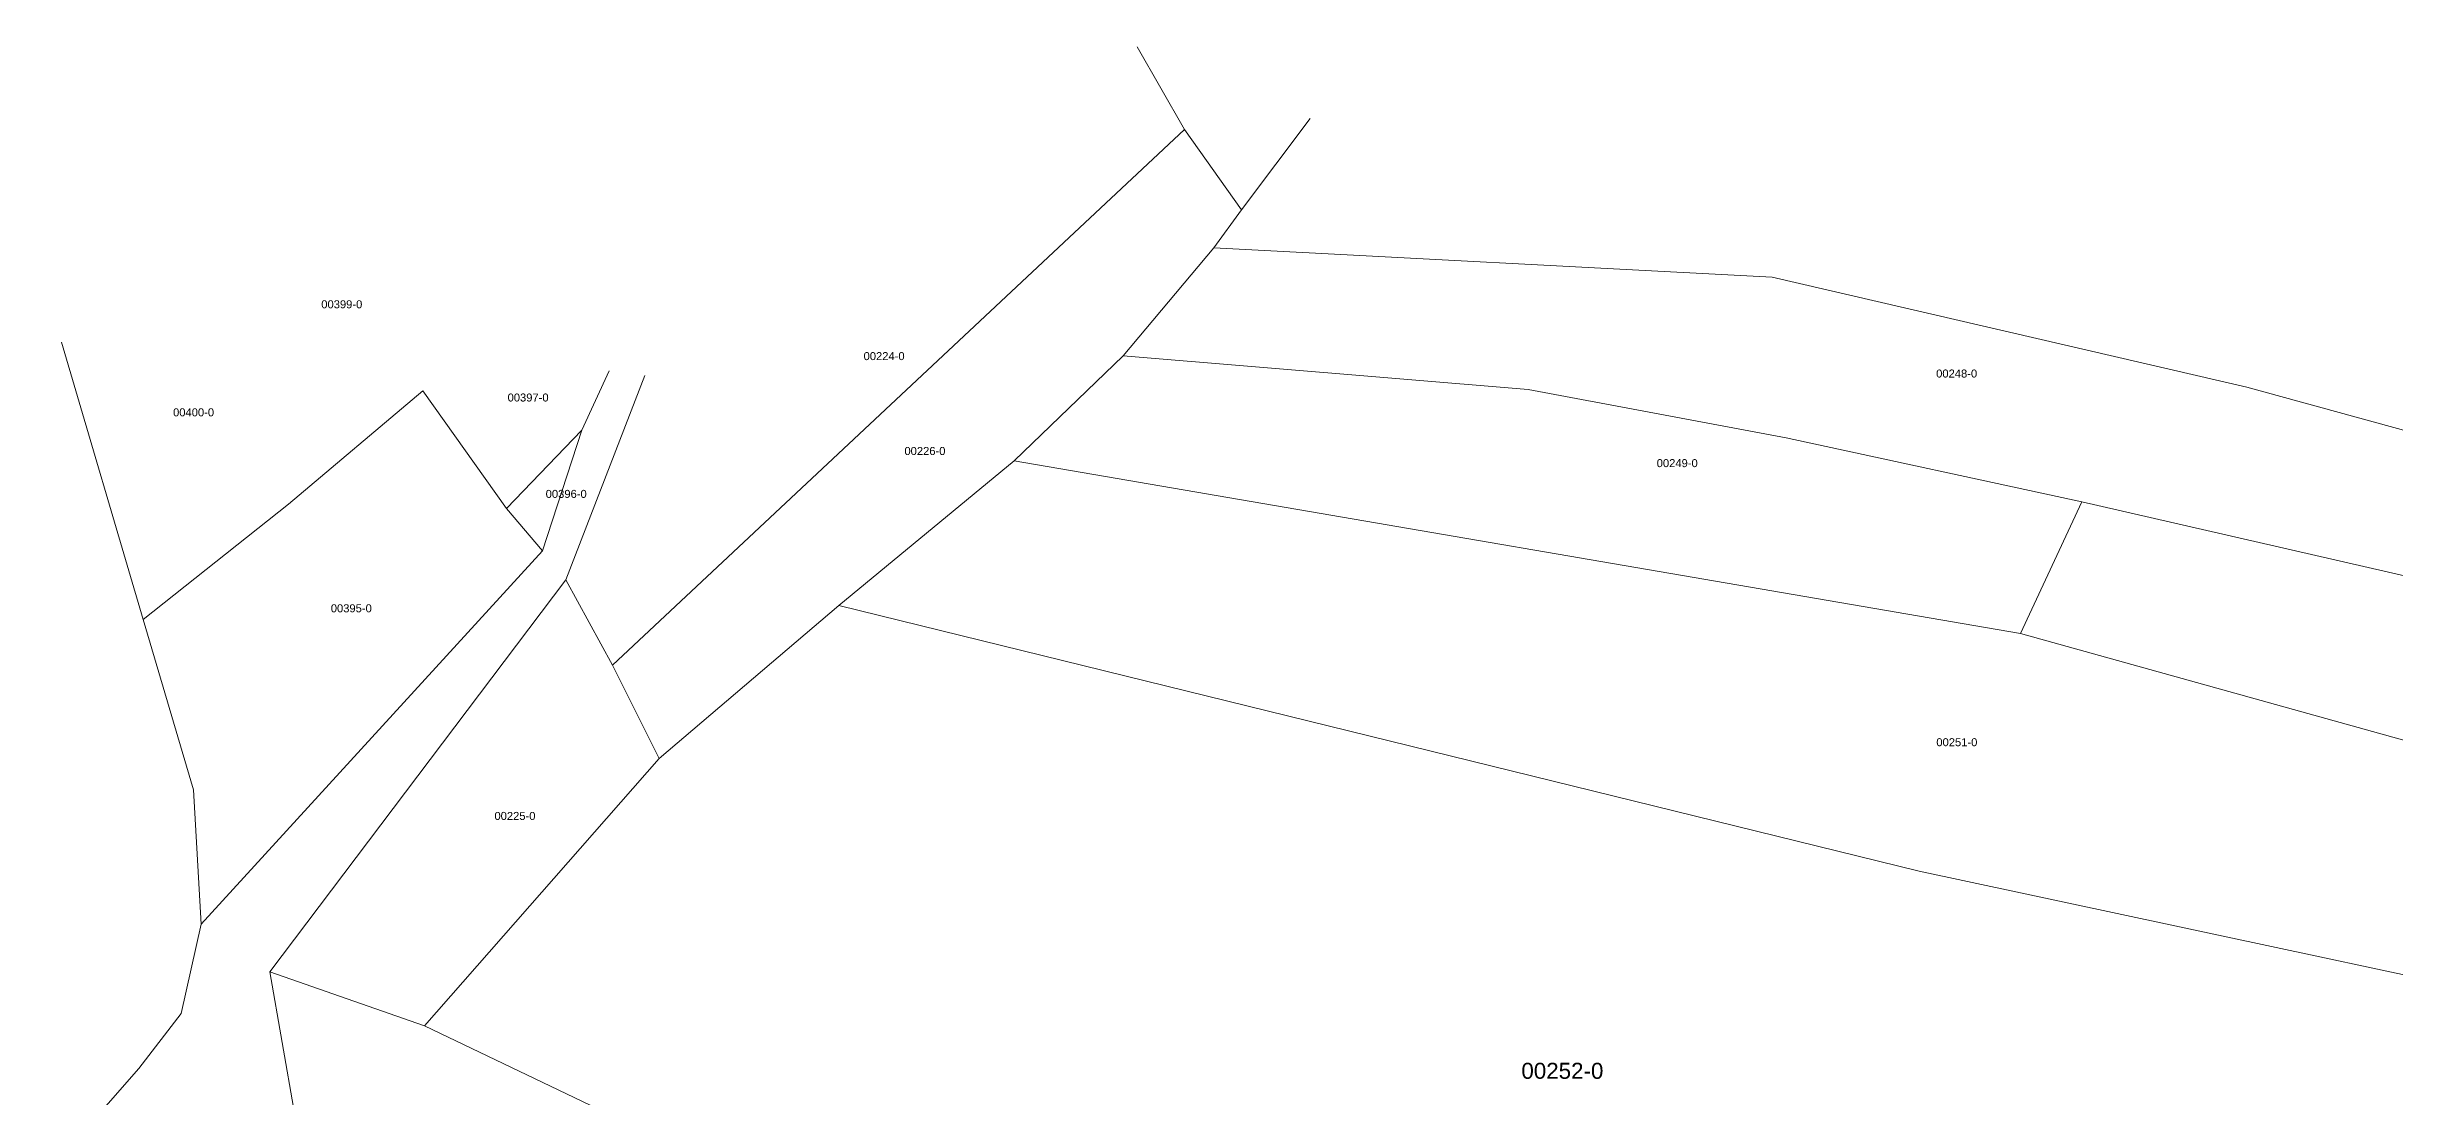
# Model space of a CAD drawing. Header units: metres. Extents: x 7516441 to 7517435, y 4691974 to 4693345.
# Drawn here: x 7516505.1 to 7516798.4, y 4692913.1 to 4693044.1 of the extents above; entities that cross this region are included whole.
import ezdxf

# ---------------------------------------------------------------- set-up
doc = ezdxf.new("R2010")
doc.units = ezdxf.units.M
for name, color, linetype, lineweight in [('Nr Parceles Baze', 7, 'Continuous', 0), ('Nr-Kojshi', 251, 'Continuous', 0), ('Parc-Kojshi', 251, 'Continuous', 0), ('Parcela Baze', 7, 'Continuous', 0)]:
    doc.layers.add(name, color=color, linetype=linetype, lineweight=lineweight)
doc.styles.get("Standard").update_dxf_attribs({"font": 'arial.ttf'})

msp = doc.modelspace()

# ---------------------------------------------------------------- linework, layer by layer
at = {"layer": 'Parc-Kojshi'}
for points in [[(7516647.255, 4693033.84), (7516641.329, 4693044.142)], [(7516654.366, 4693023.812), (7516662.935, 4693035.207)], [(7516575.78, 4692966.932), (7516647.255, 4693033.84)], [(7516654.366, 4693023.812), (7516647.255, 4693033.84)], [(7516650.902, 4693019.073), (7516654.366, 4693023.812)], [(7516639.596, 4693005.581), (7516650.902, 4693019.073)], [(7516650.902, 4693019.073), (7516720.687, 4693015.399)], [(7516720.687, 4693015.399), (7516780.014, 4693001.644)], [(7516517.109, 4692972.623), (7516506.906, 4693007.288)], [(7516625.952, 4692992.466), (7516639.596, 4693005.581)], [(7516639.596, 4693005.581), (7516690.215, 4693001.378)], [(7516579.793, 4693003.122), (7516569.946, 4692977.598)], [(7516571.912, 4692996.292), (7516575.352, 4693003.7)], [(7516552.069, 4693001.187), (7516535.266, 4692987.034)], [(7516562.519, 4692986.504), (7516552.069, 4693001.187)], [(7516690.215, 4693001.378), (7516722.44, 4692995.31)], [(7516780.014, 4693001.644), (7516841.498, 4692984.788)], [(7516571.912, 4692996.292), (7516562.519, 4692986.504)], [(7516567.016, 4692981.212), (7516571.912, 4692996.292)], [(7516722.44, 4692995.31), (7516759.385, 4692987.352)], [(7516604.034, 4692974.377), (7516625.952, 4692992.466)], [(7516625.952, 4692992.466), (7516751.717, 4692970.873)], [(7516751.717, 4692970.873), (7516759.385, 4692987.352)], [(7516759.385, 4692987.352), (7516812.778, 4692975.082)], [(7516535.266, 4692987.034), (7516517.109, 4692972.623)], [(7516567.016, 4692981.212), (7516562.519, 4692986.504)], [(7516524.376, 4692934.605), (7516567.016, 4692981.212)], [(7516569.946, 4692977.598), (7516532.932, 4692928.647)], [(7516569.946, 4692977.598), (7516575.78, 4692966.932)], [(7516581.614, 4692955.263), (7516604.034, 4692974.377)], [(7516604.034, 4692974.377), (7516739.047, 4692941.218)], [(7516523.398, 4692951.378), (7516517.109, 4692972.623)], [(7516751.717, 4692970.873), (7516859.136, 4692941.014)], [(7516581.614, 4692955.263), (7516575.78, 4692966.932)], [(7516552.259, 4692921.9), (7516581.614, 4692955.263)], [(7516524.376, 4692934.605), (7516523.398, 4692951.378)], [(7516739.047, 4692941.218), (7516845.807, 4692918.4)], [(7516521.86, 4692923.423), (7516524.376, 4692934.605)], [(7516532.932, 4692928.647), (7516552.259, 4692921.9)], [(7516532.932, 4692928.647), (7516536.019, 4692911.006)], [(7516516.548, 4692916.575), (7516521.86, 4692923.423)], [(7516552.259, 4692921.9), (7516601.504, 4692898.349)], [(7516505.085, 4692903.436), (7516516.548, 4692916.575)]]:
    msp.add_lwpolyline(points, dxfattribs=at)
at = {"layer": 'Parcela Baze', "flags": 128}
msp.add_lwpolyline([(7516845.807, 4692918.4), (7516739.047, 4692941.218), (7516604.034, 4692974.377), (7516581.614, 4692955.263), (7516552.259, 4692921.9), (7516601.504, 4692898.349), (7516625.581, 4692890.543), (7516659.711, 4692879.694), (7516697.017, 4692868.051), (7516745.171, 4692853.234), (7516766.772, 4692846.604), (7516784.779, 4692841.077), (7516803.669, 4692835.28), (7516809.862, 4692847.014), (7516826.795, 4692867.253)], close=True, dxfattribs=at)

# ---------------------------------------------------------------- texts
at = {"layer": 'Nr Parceles Baze'}
msp.add_text('00252-0', height=2, dxfattribs=at).set_placement((7516689.346, 4692915.278))
at = {"layer": 'Nr-Kojshi'}
for s, p in [('00399-0', (7516539.369, 4693011.507)), ('00224-0', (7516607.142, 4693005.035)), ('00248-0', (7516741.182, 4693002.859)), ('00397-0', (7516562.652, 4692999.864)), ('00400-0', (7516520.848, 4692998.014)), ('00226-0', (7516612.247, 4692993.184)), ('00249-0', (7516706.26, 4692991.669)), ('00396-0', (7516567.413, 4692987.826)), ('00395-0', (7516540.558, 4692973.54)), ('00251-0', (7516741.206, 4692956.814)), ('00225-0', (7516561.011, 4692947.607))]:
    msp.add_text(s, height=1, dxfattribs=at).set_placement(p)

doc.saveas('drawing.dxf')
